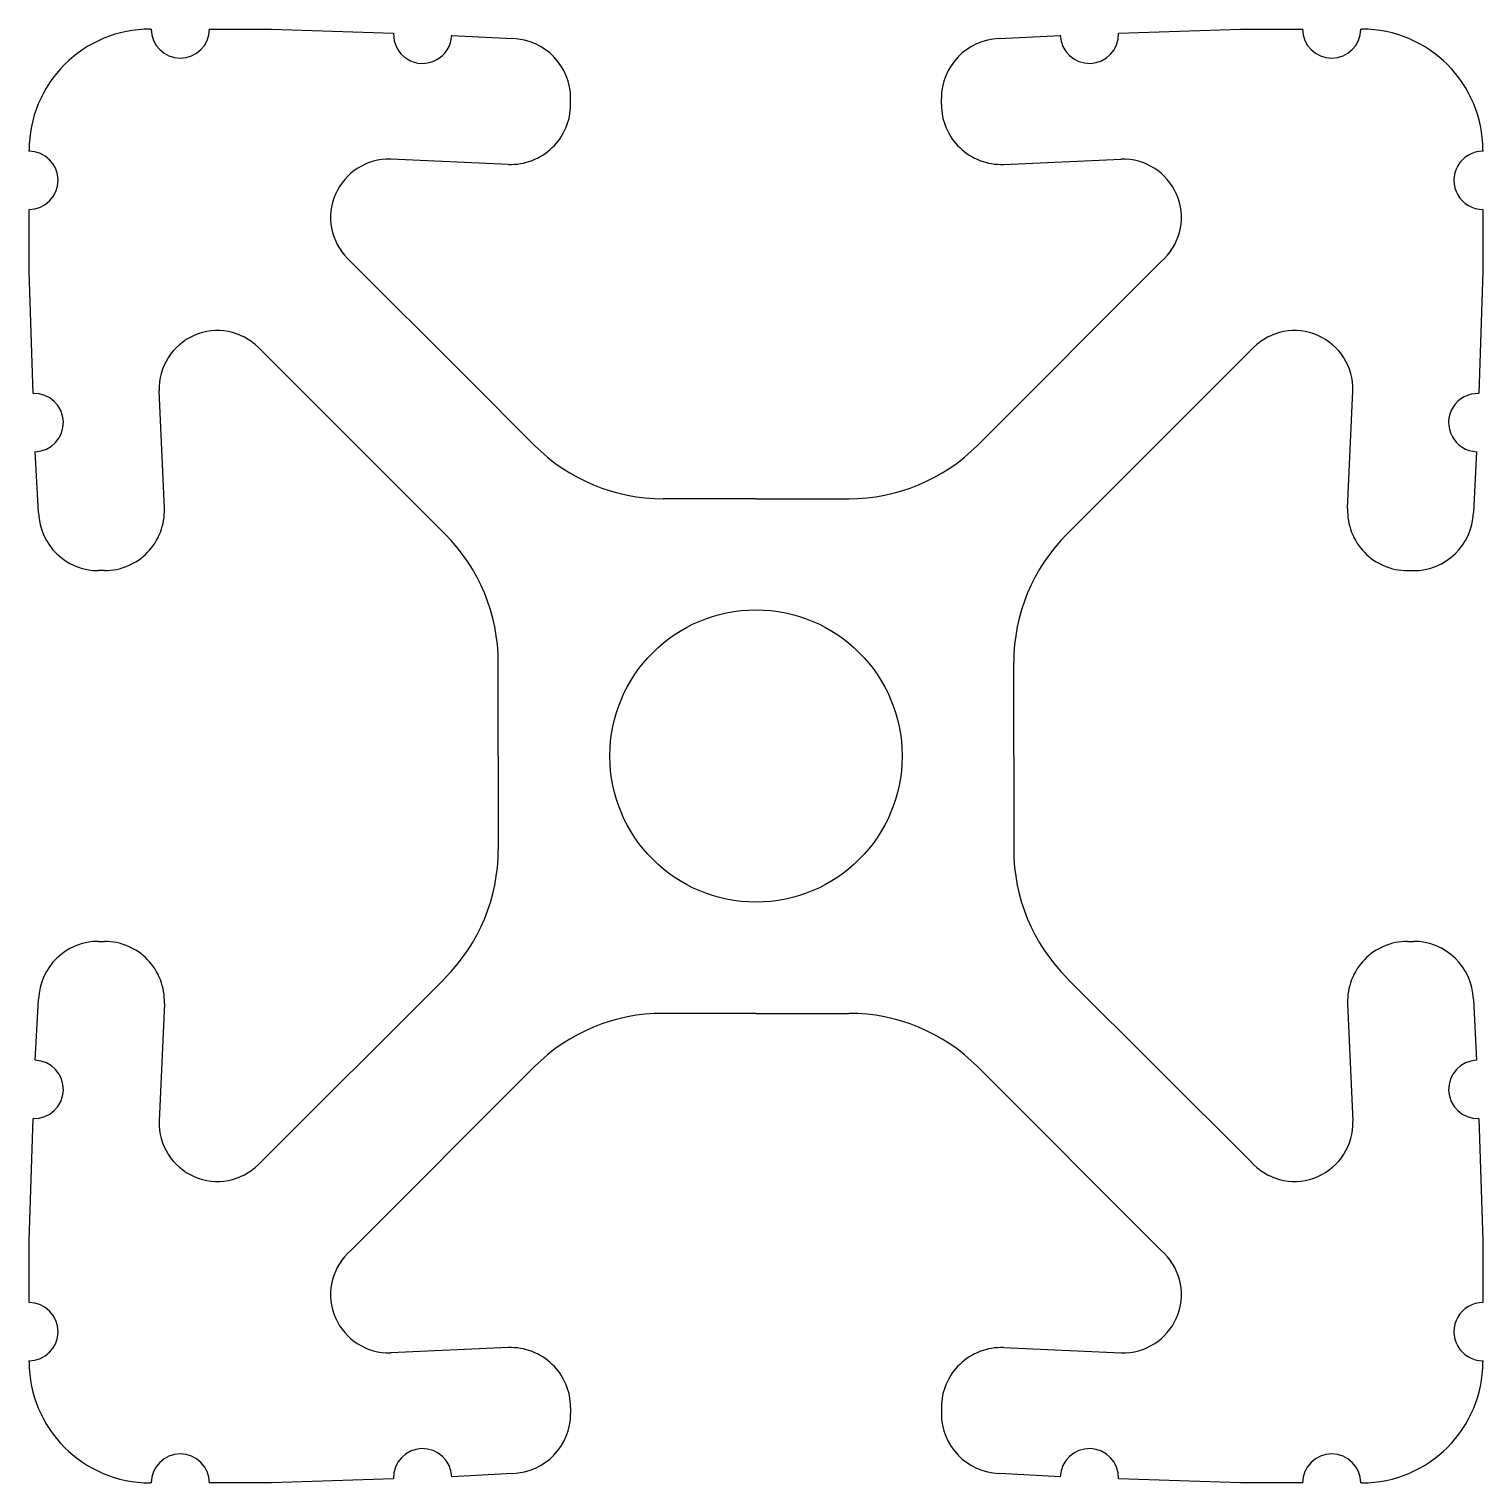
# Model space of a CAD drawing. Header units: millimetres. Extents: x -0.5 to 0.5, y -0.5 to 0.5.
import ezdxf

# ---------------------------------------------------------------- set-up
doc = ezdxf.new("R2010")
doc.units = ezdxf.units.MM
doc.layers.get('0').update_dxf_attribs({"linetype": 'CONTINUOUS'})

msp = doc.modelspace()

# ---------------------------------------------------------------- linework, layer by layer
at = {"linetype": 'CONTINUOUS'}
for p, q in [((-0.4167, 0.5), (-0.416, 0.5)), ((-0.376, 0.5), (-0.3333, 0.5)), ((-0.3333, 0.5), (-0.2493, 0.4971)), ((0.2493, 0.4971), (0.3333, 0.5)), ((0.3333, 0.5), (0.376, 0.5)), ((0.416, 0.5), (0.4167, 0.5)), ((-0.2093, 0.4957), (-0.1674, 0.4935)), ((0.1673, 0.4935), (0.2094, 0.4957)), ((-0.1275, 0.4482), (-0.1275, 0.4522)), ((0.1275, 0.4482), (0.1275, 0.4522)), ((-0.5, 0.416), (-0.5, 0.4167)), ((-0.1703, 0.4069), (-0.2512, 0.4105)), ((0.1702, 0.4069), (0.2512, 0.4105)), ((0.5, 0.4167), (0.5, 0.416)), ((-0.5, 0.3333), (-0.5, 0.376)), ((0.5, 0.376), (0.5, 0.3333)), ((-0.1983, 0.2596), (-0.2809, 0.3422)), ((-0.4971, 0.2493), (-0.5, 0.3333)), ((0.1523, 0.2136), (0.2781, 0.3394)), ((0.5, 0.3333), (0.4971, 0.2493)), ((-0.2139, 0.1527), (-0.3422, 0.2809)), ((0.2139, 0.1527), (0.3422, 0.2809)), ((-0.4069, 0.1703), (-0.4105, 0.2512)), ((-0.1983, 0.2596), (-0.1523, 0.2136)), ((0.4069, 0.1703), (0.4105, 0.2512)), ((-0.4935, 0.1674), (-0.4957, 0.2094)), ((0.4957, 0.2094), (0.4935, 0.1674)), ((0, 0.177), (-0.0639, 0.177)), ((0, 0.177), (0.0639, 0.177)), ((-0.4482, 0.1275), (-0.4522, 0.1275)), ((-0.1773, 0), (-0.1773, 0.0643)), ((0.1773, 0), (0.1773, 0.0643)), ((-0.1773, 0), (-0.1773, -0.0643)), ((0.1773, 0), (0.1773, -0.0643)), ((-0.4522, -0.1275), (-0.4482, -0.1275)), ((0.4482, -0.1275), (0.4522, -0.1275)), ((-0.2139, -0.1527), (-0.3422, -0.2809)), ((0.2139, -0.1527), (0.3394, -0.2781)), ((-0.4957, -0.2093), (-0.4935, -0.1674)), ((0.4935, -0.1674), (0.4957, -0.2093)), ((-0.4069, -0.1703), (-0.4105, -0.2512)), ((0, -0.177), (-0.0639, -0.177)), ((0, -0.177), (0.0639, -0.177)), ((0.4069, -0.1703), (0.4105, -0.2512)), ((-0.2781, -0.3394), (-0.1523, -0.2136)), ((0.2781, -0.3394), (0.1523, -0.2136)), ((-0.5, -0.3333), (-0.4971, -0.2493)), ((0.4971, -0.2493), (0.5, -0.3333)), ((-0.5, -0.376), (-0.5, -0.3333)), ((0.5, -0.3333), (0.5, -0.376)), ((-0.1703, -0.4069), (-0.2512, -0.4105)), ((0.1703, -0.4069), (0.2512, -0.4105)), ((-0.5, -0.4167), (-0.5, -0.416)), ((0.5, -0.416), (0.5, -0.4167)), ((-0.1275, -0.4482), (-0.1275, -0.4522)), ((0.1275, -0.4482), (0.1275, -0.4522)), ((-0.416, -0.5), (-0.4167, -0.5)), ((-0.3333, -0.5), (-0.376, -0.5)), ((-0.2493, -0.4971), (-0.3333, -0.5)), ((-0.1674, -0.4935), (-0.2093, -0.4957)), ((0.2094, -0.4957), (0.1674, -0.4935)), ((0.3333, -0.5), (0.2493, -0.4971)), ((0.376, -0.5), (0.3333, -0.5)), ((0.4167, -0.5), (0.416, -0.5))]:
    msp.add_line(p, q, dxfattribs=at)
for p, q in [((0.2781, 0.3394), (0.2809, 0.3422)), ((0.4482, 0.1275), (0.4522, 0.1275)), ((0.3394, -0.2781), (0.3422, -0.2809)), ((-0.2809, -0.3422), (-0.2781, -0.3394)), ((0.2781, -0.3394), (0.2809, -0.3422))]:
    msp.add_line(p, q)
msp.add_circle((0, 0), 0.1005, dxfattribs=at)
for centre, radius, start, end in [((-0.4167, 0.4167), 0.0833, 90.0011, 180.0011), ((-0.396, 0.5), 0.02, 180, 0), ((0.396, 0.5), 0.02, 180, 0), ((0.4167, 0.4167), 0.0833, 0, 90), ((-0.2293, 0.4964), 0.02, 178, 358), ((-0.1688, 0.4522), 0.0413, 0, 88), ((0.1688, 0.4522), 0.0413, 92.0011, 180.0011), ((0.2293, 0.4964), 0.02, 182, 2), ((-0.1688, 0.4482), 0.0413, 268, 0), ((0.1688, 0.4482), 0.0413, 180, 272), ((-0.5, 0.396), 0.02, 270, 90), ((-0.2526, 0.3705), 0.04, 87.9997, 225), ((0.2526, 0.3705), 0.04, 314.9996, 92.0003), ((0.5, 0.396), 0.02, 90.0011, 270.0011), ((-0.3705, 0.2526), 0.04, 44.9996, 182.0003), ((0.3705, 0.2526), 0.04, 357.9997, 135), ((-0.4964, 0.2293), 0.02, 272, 92), ((0.4964, 0.2293), 0.02, 88, 268), ((-0.0639, 0.302), 0.125, 225.0007, 270), ((0.0639, 0.302), 0.125, 270, 315), ((-0.4482, 0.1688), 0.0413, 270, 2), ((0.4482, 0.1688), 0.0413, 178, 270), ((-0.4522, 0.1688), 0.0413, 182.0009, 270.0009), ((0.4522, 0.1688), 0.0413, 270, 358), ((-0.3023, 0.0643), 0.125, 0, 44.9995), ((0.3023, 0.0643), 0.125, 135.001, 180), ((-0.3023, -0.0643), 0.125, 315.0001, 0), ((0.3023, -0.0643), 0.125, 180, 225), ((-0.4522, -0.1688), 0.0413, 90.0002, 178.0002), ((-0.4482, -0.1688), 0.0413, 358, 90), ((0.4482, -0.1688), 0.0413, 90.0002, 182.0002), ((0.4522, -0.1688), 0.0413, 2, 90), ((-0.0639, -0.302), 0.125, 90.0002, 135.0005), ((0.0639, -0.302), 0.125, 44.9997, 90), ((-0.4964, -0.2293), 0.02, 268, 88), ((0.4964, -0.2293), 0.02, 92.0011, 272.0011), ((-0.3705, -0.2526), 0.04, 177.9997, 315), ((0.3705, -0.2526), 0.04, 224.9996, 2.0003), ((-0.2526, -0.3705), 0.04, 134.9996, 272.0003), ((0.2526, -0.3705), 0.04, 267.9997, 45), ((-0.5, -0.396), 0.02, 270, 90), ((0.5, -0.396), 0.02, 90.0011, 270.0011), ((-0.1688, -0.4482), 0.0413, 0, 92), ((0.1688, -0.4482), 0.0413, 88, 180), ((-0.4167, -0.4167), 0.0833, 180, 270), ((0.4167, -0.4167), 0.0833, 270, 0), ((-0.1688, -0.4522), 0.0413, 272, 0), ((0.1688, -0.4522), 0.0413, 180, 268), ((-0.396, -0.5), 0.02, 0, 180), ((-0.2293, -0.4964), 0.02, 2, 182), ((0.2293, -0.4964), 0.02, 358, 178), ((0.396, -0.5), 0.02, 0, 180)]:
    msp.add_arc(centre, radius, start, end, dxfattribs=at)

doc.saveas('drawing.dxf')
